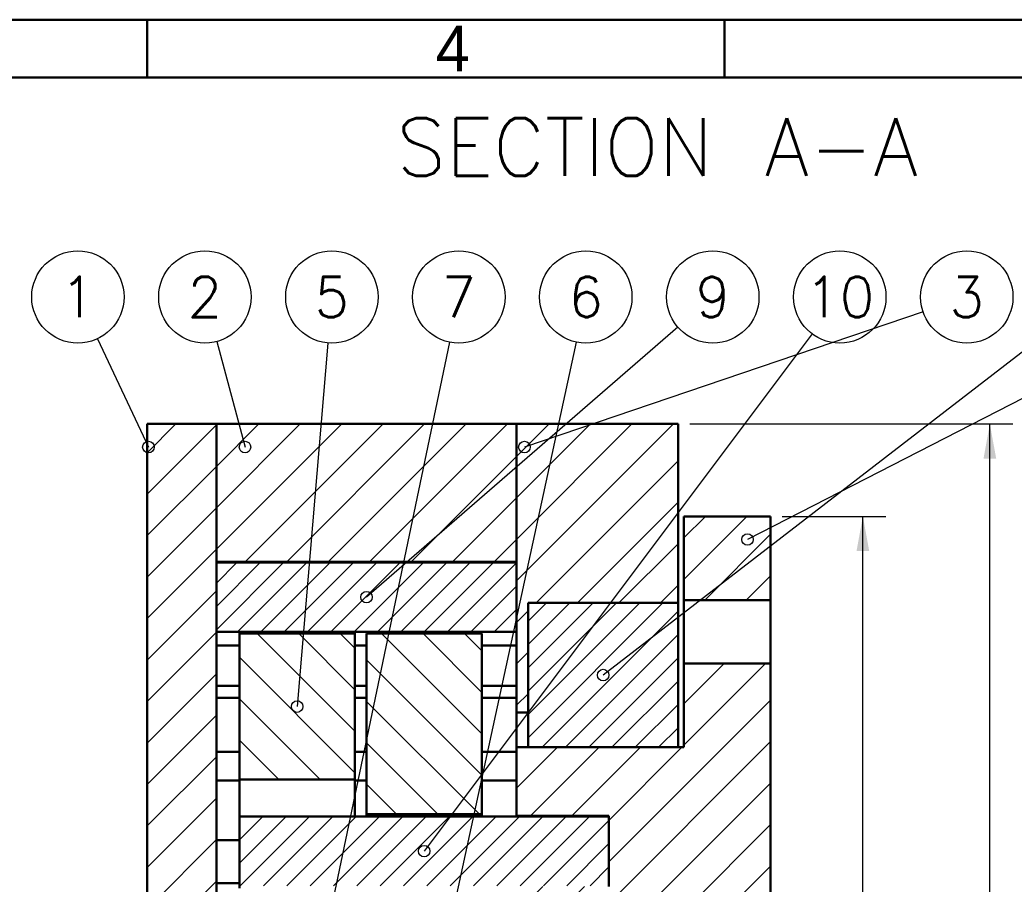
# Model space of a CAD drawing. Header units: millimetres. Extents: x 15 to 418, y 5 to 292.
# Drawn here: x 204 to 290.1, y 217.1 to 292 of the extents above; entities that cross this region are included whole.
import ezdxf
from ezdxf.enums import TextEntityAlignment as Align

# ---------------------------------------------------------------- set-up
doc = ezdxf.new("R2010")
doc.units = ezdxf.units.MM
for name, color, linetype, lineweight in [('DIM', 7, 'Continuous', 18), ('FORMAT', 7, 'Continuous', 30), ('HATCH', 8, 'Continuous', 9), ('NOTES', 7, 'Continuous', 18), ('VISIBLE', 7, 'Continuous', 30)]:
    doc.layers.add(name, color=color, linetype=linetype, lineweight=lineweight)
doc.styles.add('SLDTEXTSTYLE0', font='txt.shx')

msp = doc.modelspace()

# ---------------------------------------------------------------- hatches: boundary and pattern name
at = {"layer": 'HATCH'}
h = msp.add_hatch(dxfattribs=at)
h.set_pattern_fill('ANSI31', scale=0.8)
h.paths.add_polyline_path([(215, 257), (221, 257), (221, 204), (215, 204), (215, 204.821), (215, 204.855), (215, 204.899), (215, 204.968), (215, 205.115), (215, 205.131), (215, 205.28), (215, 205.321), (215, 205.483), (215, 205.551), (215, 205.72), (215, 205.854), (215, 205.988), (215, 206.029), (215, 206.242), (215, 206.28), (215, 206.59), (215, 206.72), (215, 206.91), (215, 207.232), (215, 207.283), (215, 207.857), (215, 207.908), (215, 208.23), (215, 208.42), (215, 208.55), (215, 208.86), (215, 208.898), (215, 209.152), (215, 209.19), (215, 209.286), (215, 209.42), (215, 209.589), (215, 209.657), (215, 209.819), (215, 209.86), (215, 210.009), (215, 210.025), (215, 210.172), (215, 210.241), (215, 210.285), (215, 210.319), (215, 212.295), (215, 215.335), (215, 218.3), (215, 221.182), (215, 223.974), (215, 226.668), (215, 229.259), (215, 229.481), (215, 229.509), (215, 229.545), (215, 229.601), (215, 229.722), (215, 229.734), (215, 229.89), (215, 230.022), (215, 230.078), (215, 230.326), (215, 230.435), (215, 230.643), (215, 230.928), (215, 231.035), (215, 231.454), (215, 231.495), (215, 231.74), (215, 231.965), (215, 232.006), (215, 232.425), (215, 232.532), (215, 232.817), (215, 233.025), (215, 233.134), (215, 233.382), (215, 233.438), (215, 233.57), (215, 233.726), (215, 233.738), (215, 233.859), (215, 233.915), (215, 233.951), (215, 233.979), (215, 234.107), (215, 236.357), (215, 238.486), (215, 240.492), (215, 242.374), (215, 244.131), (215, 245.764), (215, 247.273), (215, 248.659), (215, 249.926), (215, 251.074), (215, 252.107), (215, 253.029), (215, 253.843), (215, 254.553), (215, 255.163), (215, 255.677), (215, 256.099), (215, 256.435), (215, 256.689), (215, 256.865), (215, 256.967), (215, 257)])
h = msp.add_hatch(dxfattribs=at)
h.set_pattern_fill('ANSI31', scale=0.8)
h.paths.add_polyline_path([(221, 257), (247, 257), (247, 245.05), (221, 245.05), (221, 245.764), (221, 247.273), (221, 248.659), (221, 249.926), (221, 251.074), (221, 252.107), (221, 253.029), (221, 253.843), (221, 254.553), (221, 255.163), (221, 255.677), (221, 256.099), (221, 256.435), (221, 256.689), (221, 256.865), (221, 256.967), (221, 257)])
h = msp.add_hatch(dxfattribs=at)
h.set_pattern_fill('ANSI31', scale=0.8)
h.paths.add_polyline_path([(247, 257), (261, 257), (261, 241.5), (248, 241.5), (248, 232), (247, 232), (247, 232.006), (247, 232.425), (247, 232.532), (247, 232.817), (247, 233.025), (247, 233.134), (247, 233.382), (247, 233.438), (247, 233.57), (247, 233.726), (247, 233.738), (247, 233.859), (247, 233.915), (247, 233.951), (247, 233.979), (247, 234.107), (247, 236.357), (247, 238.486), (247, 240.492), (247, 242.374), (247, 244.131), (247, 245.764), (247, 247.273), (247, 248.659), (247, 249.926), (247, 251.074), (247, 252.107), (247, 253.029), (247, 253.843), (247, 254.553), (247, 255.163), (247, 255.677), (247, 256.099), (247, 256.435), (247, 256.689), (247, 256.865), (247, 256.967), (247, 257)])
h = msp.add_hatch(dxfattribs=at)
h.set_pattern_fill('ANSI31', scale=0.8)
h.paths.add_polyline_path([(261.5, 249), (269, 249), (269, 241.75), (261.5, 241.75), (261.5, 242.701), (261.5, 243.723), (261.5, 244.643), (261.5, 245.464), (261.5, 246.189), (261.5, 246.821), (261.5, 247.364), (261.5, 247.822), (261.5, 248.198), (261.5, 248.497), (261.5, 248.723), (261.5, 248.88), (261.5, 248.971), (261.5, 249)])
h = msp.add_hatch(dxfattribs=at)
h.set_pattern_fill('ANSI31', scale=0.45)
h.paths.add_polyline_path([(221, 245), (247, 245), (247, 239), (221, 239), (221, 239.035), (221, 239.14), (221, 239.313), (221, 239.546), (221, 239.78), (221, 240.072), (221, 240.427), (221, 240.844), (221, 241.317), (221, 241.833), (221, 242.371), (221, 242.905), (221, 243.41), (221, 243.86), (221, 244.239), (221, 244.538), (221, 244.756), (221, 244.899), (221, 244.977), (221, 245)])
h = msp.add_hatch(dxfattribs=at)
h.set_pattern_fill('ANSI31', scale=0.45)
h.paths.add_polyline_path([(248, 241.5), (261, 241.5), (261, 229), (248, 229), (248, 229.98), (248, 231.364), (248, 232.65), (248, 233.838), (248, 234.93), (248, 235.928), (248, 236.832), (248, 237.646), (248, 238.372), (248, 239.013), (248, 239.572), (248, 240.053), (248, 240.458), (248, 240.791), (248, 241.055), (248, 241.255), (248, 241.393), (248, 241.474), (248, 241.5)])
h = msp.add_hatch(dxfattribs=at)
h.set_pattern_fill('ANSI31', scale=0.8, angle=90)
h.paths.add_polyline_path([(223, 238.85), (233, 238.85), (233, 226.2), (223, 226.2), (223, 226.726), (223, 227.066), (223, 227.374), (223, 227.649), (223, 227.889), (223, 228.2), (223, 228.204), (223, 228.213), (223, 228.242), (223, 228.299), (223, 228.304), (223, 228.328), (223, 228.346), (223, 228.353), (223, 228.465), (223, 228.661), (223, 228.922), (223, 229.24), (223, 229.605), (223, 230.006), (223, 230.871), (223, 231.752), (223, 232.185), (223, 232.597), (223, 232.926), (223, 233.236), (223, 233.786), (223, 234.061), (223, 234.063), (223, 234.112), (223, 234.116), (223, 234.238), (223, 234.298), (223, 234.313), (223, 234.433), (223, 234.497), (223, 234.584), (223, 234.655), (223, 234.693), (223, 234.721), (223, 234.818), (223, 234.822), (223, 234.845), (223, 235.006), (223, 235.361), (223, 236.152), (223, 236.973), (223, 237.378), (223, 237.642), (223, 237.672), (223, 237.684), (223, 237.754), (223, 237.761), (223, 237.804), (223, 237.899), (223, 237.994), (223, 238.043), (223, 238.243), (223, 238.28), (223, 238.303), (223, 238.538), (223, 238.724), (223, 238.735), (223, 238.85)])
h = msp.add_hatch(dxfattribs=at)
h.set_pattern_fill('ANSI31', scale=0.8, angle=90)
h.paths.add_polyline_path([(234, 238.847), (244, 238.847), (244, 223.2), (234, 223.2), (234, 223.58), (234, 224.47), (234, 225.366), (234, 225.806), (234, 226.228), (234, 226.573), (234, 226.902), (234, 227.502), (234, 227.812), (234, 228.086), (234, 228.324), (234, 228.404), (234, 228.407), (234, 228.446), (234, 228.514), (234, 228.524), (234, 228.542), (234, 228.694), (234, 228.702), (234, 228.767), (234, 228.787), (234, 228.828), (234, 228.839), (234, 228.932), (234, 229.222), (234, 229.563), (234, 229.943), (234, 230.776), (234, 231.632), (234, 232.053), (234, 232.449), (234, 232.76), (234, 233.047), (234, 233.144), (234, 233.157), (234, 233.19), (234, 233.239), (234, 233.284), (234, 233.397), (234, 233.54), (234, 233.576), (234, 233.624), (234, 233.778), (234, 233.906), (234, 233.936), (234, 233.976), (234, 234.116), (234, 234.133), (234, 234.233), (234, 234.247), (234, 234.256), (234, 234.321), (234, 234.337), (234, 234.973), (234, 235.557), (234, 235.558), (234, 235.628), (234, 235.638), (234, 235.75), (234, 235.76), (234, 235.79), (234, 235.941), (234, 236.002), (234, 236.134), (234, 236.262), (234, 236.405), (234, 236.487), (234, 236.751), (234, 236.877), (234, 236.929), (234, 236.982), (234, 237.189), (234, 237.347), (234, 237.41), (234, 237.503), (234, 237.543), (234, 237.549), (234, 237.615), (234, 237.641), (234, 237.684), (234, 237.708), (234, 237.872), (234, 238.165), (234, 238.37), (234, 238.536), (234, 238.757), (234, 238.825), (234, 238.847)])
h = msp.add_hatch(dxfattribs=at)
h.set_pattern_fill('ANSI31', scale=0.8)
h.paths.add_polyline_path([(261.5, 236.25), (269, 236.25), (269, 131.75), (261.5, 131.75), (261.5, 131.989), (261.5, 133.213), (261.5, 134.514), (261.5, 135.892), (261.5, 137.351), (261.5, 138.892), (261.5, 139), (247, 139), (247, 139.032), (247, 139.129), (247, 139.292), (247, 139.521), (247, 139.817), (247, 140.178), (247, 140.606), (247, 141.098), (247, 141.654), (247, 142.273), (247, 142.953), (247, 143.692), (247, 144.489), (247, 144.95), (255, 144.95), (255, 144.985), (255, 145.092), (255, 145.268), (255, 145.506), (255, 145.743), (255, 146.04), (255, 146.401), (255, 146.825), (255, 147.306), (255, 147.83), (255, 148.377), (255, 148.92), (255, 149.433), (255, 149.891), (255, 150.276), (255, 150.581), (255, 150.802), (255, 150.948), (255, 151.026), (255, 151.05), (247, 151.05), (247, 151.705), (247, 152.771), (247, 153.895), (247, 155.078), (247, 156.32), (247, 157.622), (247, 158.983), (247, 160.403), (247, 161.883), (247, 162.951), (247, 162.989), (247, 163.038), (247, 163.114), (247, 163.137), (247, 163.278), (247, 163.295), (247, 163.42), (247, 163.461), (247, 163.506), (247, 163.685), (247, 163.761), (247, 163.948), (247, 164.097), (247, 164.245), (247, 164.527), (247, 164.569), (247, 164.913), (247, 165.014), (247, 165.057), (247, 165.268), (247, 165.625), (247, 165.682), (247, 165.978), (247, 166.022), (247, 166.318), (247, 166.375), (247, 166.663), (247, 166.732), (247, 166.943), (247, 167.087), (247, 167.431), (247, 167.473), (247, 167.755), (247, 167.903), (247, 168.052), (247, 168.239), (247, 168.315), (247, 168.365), (247, 168.494), (247, 168.539), (247, 168.705), (247, 168.722), (247, 168.863), (247, 168.886), (247, 168.962), (247, 169.011), (247, 169.049), (247, 170.118), (247, 171.918), (247, 173.762), (247, 175.647), (247, 177.568), (247, 179.52), (247, 181.498), (247, 183.498), (247, 185.513), (247, 187.537), (247, 189.564), (247, 191.589), (247, 193.604), (247, 195.603), (247, 197.58), (247, 198.951), (247, 198.989), (247, 199.038), (247, 199.114), (247, 199.137), (247, 199.278), (247, 199.295), (247, 199.461), (247, 199.506), (247, 199.528), (247, 199.685), (247, 199.761), (247, 199.948), (247, 200.097), (247, 200.245), (247, 200.527), (247, 200.569), (247, 200.913), (247, 201.057), (247, 201.268), (247, 201.442), (247, 201.625), (247, 201.682), (247, 201.978), (247, 202.022), (247, 202.318), (247, 202.375), (247, 202.732), (247, 202.943), (247, 203.087), (247, 203.316), (247, 203.431), (247, 203.473), (247, 203.755), (247, 203.903), (247, 204.052), (247, 204.239), (247, 204.315), (247, 204.494), (247, 204.539), (247, 204.705), (247, 204.722), (247, 204.863), (247, 204.886), (247, 204.962), (247, 205.011), (247, 205.049), (247, 205.144), (247, 206.921), (247, 208.642), (247, 210.302), (247, 211.899), (247, 213.429), (247, 214.888), (247, 216.275), (247, 216.95), (255, 216.95), (255, 216.985), (255, 217.092), (255, 217.268), (255, 217.506), (255, 217.743), (255, 218.04), (255, 218.401), (255, 218.825), (255, 219.306), (255, 219.83), (255, 220.377), (255, 220.92), (255, 221.433), (255, 221.891), (255, 222.276), (255, 222.581), (255, 222.802), (255, 222.948), (255, 223.026), (255, 223.05), (247, 223.05), (247, 223.859), (247, 224.639), (247, 225.347), (247, 225.984), (247, 226.552), (247, 227.054), (247, 227.491), (247, 227.867), (247, 228.184), (247, 228.445), (247, 228.652), (247, 228.808), (247, 228.917), (247, 228.98), (247, 229), (261.5, 229), (261.5, 230.619), (261.5, 232.515), (261.5, 234.301), (261.5, 235.977), (261.5, 236.25)])
h = msp.add_hatch(dxfattribs=at)
h.set_pattern_fill('ANSI31', scale=0.45)
h.paths.add_polyline_path([(223, 223), (255, 223), (255, 217), (223, 217), (223, 217.035), (223, 217.14), (223, 217.313), (223, 217.546), (223, 217.78), (223, 218.072), (223, 218.427), (223, 218.844), (223, 219.317), (223, 219.833), (223, 220.371), (223, 220.905), (223, 221.41), (223, 221.86), (223, 222.239), (223, 222.538), (223, 222.756), (223, 222.899), (223, 222.977), (223, 223)])

# ---------------------------------------------------------------- linework, layer by layer
at = {"layer": 'DIM'}
for p, q in [((282.212, 266.715), (247.682, 255)), ((304.44, 266.176), (267, 247)), ((260.977, 265.38), (234, 242)), ((293.832, 265.558), (254.5, 235.25)), ((272.6, 264.8), (239, 220)), ((210.701, 264.38), (215.11, 255)), ((221.033, 264.136), (223.476, 255)), ((241.182, 264.085), (228, 201)), ((230.663, 264.014), (228, 232.525)), ((252.153, 264.091), (233.5, 178)), ((262, 257), (290, 257)), ((288, 111), (288, 257)), ((270, 249), (279, 249)), ((277, 119), (277, 249))]:
    msp.add_line(p, q, dxfattribs=at)
for centre, radius in [((209, 268), 4), ((220, 268), 4), ((231, 268), 4), ((242, 268), 4), ((253, 268), 4), ((264, 268), 4), ((275, 268), 4), ((286, 268), 4), ((215.11, 255), 0.5), ((223.476, 255), 0.5), ((247.682, 255), 0.5), ((267, 247), 0.5), ((234, 242), 0.5), ((254.5, 235.25), 0.5), ((228, 232.525), 0.5), ((239, 220), 0.5)]:
    msp.add_circle(centre, radius, dxfattribs=at)
for points in [[(288, 257), (287.45, 254), (288.55, 254)], [(277, 249), (276.45, 246), (277.55, 246)]]:
    msp.add_solid(points, dxfattribs=at)
at = {"layer": 'FORMAT'}
for p, q in [((215, 287), (215, 292)), ((265, 287), (265, 292))]:
    msp.add_line(p, q, dxfattribs=at)
for points in [[(15, 5), (415, 5), (415, 292), (15, 292)], [(20, 10), (410, 10), (410, 287), (20, 287)]]:
    msp.add_lwpolyline(points, close=True, dxfattribs=at)
at = {"layer": 'VISIBLE'}
for p, q in [((261, 257), (215, 257)), ((215, 256.967), (215, 257)), ((215, 204), (215, 257)), ((215, 256.865), (215, 256.967)), ((215, 256.689), (215, 256.865)), ((215, 256.435), (215, 256.689)), ((221, 204), (221, 257)), ((247, 232), (247, 257)), ((261, 229), (261, 257)), ((215, 256.099), (215, 256.435)), ((215, 255.677), (215, 256.099)), ((215, 255.163), (215, 255.677)), ((215, 254.553), (215, 255.163)), ((215, 253.843), (215, 254.553)), ((215, 253.029), (215, 253.843)), ((215, 252.107), (215, 253.029)), ((215, 251.074), (215, 252.107)), ((215, 249.926), (215, 251.074)), ((215, 248.659), (215, 249.926)), ((269, 249), (261.5, 249)), ((261.5, 248.971), (261.5, 249)), ((261.5, 241.75), (261.5, 249)), ((261.5, 248.88), (261.5, 248.971)), ((269, 241.75), (269, 249)), ((215, 247.273), (215, 248.659)), ((261.5, 248.723), (261.5, 248.88)), ((261.5, 248.497), (261.5, 248.723)), ((261.5, 248.198), (261.5, 248.497)), ((261.5, 247.822), (261.5, 248.198)), ((215, 245.764), (215, 247.273)), ((261.5, 247.364), (261.5, 247.822)), ((261.5, 246.821), (261.5, 247.364)), ((261.5, 246.189), (261.5, 246.821)), ((215, 244.131), (215, 245.764)), ((261.5, 245.464), (261.5, 246.189)), ((261.5, 244.643), (261.5, 245.464)), ((247, 245.05), (221, 245.05)), ((247, 245), (221, 245)), ((247, 245), (247, 245.05)), ((261.5, 243.723), (261.5, 244.643)), ((215, 242.374), (215, 244.131)), ((261.5, 242.701), (261.5, 243.723)), ((215, 240.492), (215, 242.374)), ((261.5, 241.573), (261.5, 242.701)), ((261, 241.5), (248, 241.5)), ((248, 229), (248, 241.5)), ((269, 241.75), (261.5, 241.75)), ((261.5, 241.729), (261.5, 241.75)), ((261.5, 241.658), (261.5, 241.729)), ((261.5, 241.527), (261.5, 241.658)), ((261.5, 240.339), (261.5, 241.573)), ((261.5, 241.327), (261.5, 241.527)), ((261.5, 241.053), (261.5, 241.327)), ((269, 241.729), (269, 241.75)), ((269, 241.658), (269, 241.729)), ((269, 241.527), (269, 241.658)), ((269, 241.327), (269, 241.527)), ((269, 241.053), (269, 241.327)), ((215, 238.486), (215, 240.492)), ((261.5, 240.705), (261.5, 241.053)), ((261.5, 240.292), (261.5, 240.705)), ((261.5, 238.995), (261.5, 240.339)), ((261.5, 239.83), (261.5, 240.292)), ((269, 240.705), (269, 241.053)), ((269, 240.292), (269, 240.705)), ((269, 239.83), (269, 240.292)), ((261.5, 239.34), (261.5, 239.83)), ((269, 239.34), (269, 239.83)), ((247, 239), (221, 239)), ((223, 238.89), (223, 239)), ((223, 238.85), (223, 238.89)), ((233, 238.85), (223, 238.85)), ((223, 226.2), (223, 238.85)), ((223, 238.538), (223, 238.632)), ((233, 238.89), (233, 239)), ((233, 238.85), (233, 238.89)), ((233, 226.2), (233, 238.85)), ((244, 238.847), (234, 238.847)), ((234, 238.825), (234, 238.847)), ((234, 223.2), (234, 238.847)), ((234, 238.757), (234, 238.825)), ((234, 238.536), (234, 238.757)), ((244, 223.2), (244, 238.847)), ((247, 238.975), (247, 239)), ((247, 238.701), (247, 238.975)), ((247, 238.462), (247, 238.701)), ((261.5, 238.847), (261.5, 239.34)), ((261.5, 237.542), (261.5, 238.995)), ((261.5, 238.374), (261.5, 238.847)), ((269, 238.847), (269, 239.34)), ((269, 238.374), (269, 238.847)), ((215, 236.357), (215, 238.486)), ((223, 237.816), (221, 237.816)), ((223, 238.243), (223, 238.538)), ((223, 237.994), (223, 238.243)), ((223, 237.804), (223, 237.994)), ((223, 237.754), (223, 237.816)), ((223, 237.761), (223, 237.816)), ((223, 237.684), (223, 237.804)), ((223, 237.672), (223, 237.761)), ((223, 237.378), (223, 237.754)), ((234, 237.816), (233, 237.816)), ((234, 238.37), (234, 238.536)), ((234, 238.165), (234, 238.37)), ((234, 237.872), (234, 238.165)), ((234, 237.543), (234, 237.872)), ((247, 237.816), (244, 237.816)), ((247, 238.262), (247, 238.462)), ((247, 238.102), (247, 238.262)), ((247, 237.894), (247, 238.102)), ((247, 237.816), (247, 237.894)), ((247, 237.786), (247, 237.816)), ((247, 237.422), (247, 237.786)), ((261.5, 237.941), (261.5, 238.374)), ((261.5, 237.558), (261.5, 237.941)), ((269, 237.941), (269, 238.374)), ((269, 237.558), (269, 237.941)), ((223, 237.642), (223, 237.684)), ((223, 237.642), (223, 237.672)), ((223, 236.973), (223, 237.378)), ((223, 236.152), (223, 236.973)), ((234, 237.684), (234, 237.708)), ((234, 237.641), (234, 237.708)), ((234, 237.615), (234, 237.684)), ((234, 237.549), (234, 237.641)), ((234, 237.503), (234, 237.615)), ((234, 237.41), (234, 237.549)), ((234, 236.877), (234, 237.543)), ((234, 237.347), (234, 237.503)), ((234, 237.189), (234, 237.41)), ((234, 236.982), (234, 237.347)), ((234, 236.929), (234, 237.189)), ((234, 236.751), (234, 236.982)), ((234, 236.405), (234, 236.929)), ((234, 236.262), (234, 236.877)), ((247, 237.051), (247, 237.422)), ((247, 236.681), (247, 237.051)), ((261.5, 237.233), (261.5, 237.558)), ((261.5, 235.977), (261.5, 237.542)), ((261.5, 236.965), (261.5, 237.233)), ((261.5, 236.751), (261.5, 236.965)), ((269, 237.233), (269, 237.558)), ((269, 236.965), (269, 237.233)), ((269, 236.751), (269, 236.965)), ((215, 234.107), (215, 236.357)), ((223, 235.361), (223, 236.152)), ((234, 236.487), (234, 236.751)), ((234, 236.134), (234, 236.487)), ((234, 235.941), (234, 236.405)), ((234, 236.002), (234, 236.262)), ((234, 235.75), (234, 236.134)), ((234, 235.79), (234, 236.002)), ((247, 236.32), (247, 236.681)), ((247, 235.977), (247, 236.32)), ((261.5, 236.537), (261.5, 236.751)), ((261.5, 236.378), (261.5, 236.537)), ((261.5, 236.282), (261.5, 236.378)), ((261.5, 236.25), (261.5, 236.282)), ((269, 236.25), (261.5, 236.25)), ((261.5, 229), (261.5, 236.25)), ((269, 236.537), (269, 236.751)), ((269, 236.378), (269, 236.537)), ((269, 236.282), (269, 236.378)), ((269, 236.25), (269, 236.282)), ((269, 131.75), (269, 236.25)), ((223, 235.006), (223, 235.361)), ((234, 235.76), (234, 235.941)), ((234, 235.638), (234, 235.79)), ((234, 235.628), (234, 235.76)), ((234, 234.973), (234, 235.75)), ((234, 235.558), (234, 235.638)), ((234, 235.557), (234, 235.628)), ((234, 235.557), (234, 235.558)), ((247, 235.659), (247, 235.977)), ((247, 235.372), (247, 235.659)), ((247, 235.119), (247, 235.372)), ((261.5, 234.301), (261.5, 235.977)), ((223, 234.308), (221, 234.308)), ((223, 234.693), (223, 235.006)), ((223, 234.433), (223, 234.693)), ((223, 234.238), (223, 234.433)), ((223, 234.298), (223, 234.308)), ((223, 234.112), (223, 234.308)), ((223, 234.061), (223, 234.298)), ((234, 234.308), (233, 234.308)), ((234, 234.233), (234, 234.973)), ((234, 234.247), (234, 234.337)), ((234, 234.321), (234, 234.337)), ((234, 234.256), (234, 234.321)), ((247, 234.308), (244, 234.308)), ((247, 234.903), (247, 235.119)), ((247, 234.58), (247, 234.903)), ((247, 234.39), (247, 234.58)), ((247, 234.308), (247, 234.39)), ((247, 233.28), (247, 234.308)), ((261.5, 232.515), (261.5, 234.301)), ((215, 231.74), (215, 234.107)), ((215, 233.915), (215, 233.979)), ((215, 233.951), (215, 233.979)), ((215, 233.859), (215, 233.951)), ((215, 233.738), (215, 233.915)), ((215, 233.726), (215, 233.859)), ((215, 233.438), (215, 233.738)), ((215, 233.57), (215, 233.726)), ((215, 233.382), (215, 233.57)), ((215, 233.025), (215, 233.438)), ((223, 234.116), (223, 234.238)), ((223, 234.061), (223, 234.116)), ((223, 234.063), (223, 234.112)), ((223, 234.061), (223, 234.063)), ((223, 233.786), (223, 234.061)), ((223, 233.236), (223, 233.786)), ((234, 234.116), (234, 234.256)), ((234, 234.133), (234, 234.247)), ((234, 233.906), (234, 234.233)), ((234, 233.976), (234, 234.133)), ((234, 233.936), (234, 234.116)), ((234, 233.778), (234, 233.976)), ((234, 233.576), (234, 233.936)), ((234, 233.624), (234, 233.906)), ((234, 233.54), (234, 233.778)), ((234, 233.397), (234, 233.624)), ((234, 233.284), (234, 233.576)), ((234, 233.047), (234, 233.54)), ((215, 233.134), (215, 233.382)), ((215, 232.817), (215, 233.134)), ((215, 232.532), (215, 233.025)), ((215, 232.425), (215, 232.817)), ((223, 233.28), (221, 233.28)), ((223, 232.926), (223, 233.236)), ((223, 232.597), (223, 232.926)), ((223, 232.185), (223, 232.597)), ((234, 233.28), (233, 233.28)), ((234, 233.239), (234, 233.397)), ((234, 233.19), (234, 233.284)), ((234, 233.157), (234, 233.239)), ((234, 233.144), (234, 233.19)), ((234, 233.144), (234, 233.157)), ((234, 232.76), (234, 233.047)), ((234, 232.449), (234, 232.76)), ((247, 233.28), (244, 233.28)), ((247, 233.003), (247, 233.28)), ((247, 232.677), (247, 233.003)), ((247, 232.328), (247, 232.677)), ((215, 232.006), (215, 232.532)), ((215, 231.965), (215, 232.425)), ((215, 231.495), (215, 232.006)), ((215, 231.454), (215, 231.965)), ((215, 229.259), (215, 231.74)), ((223, 231.752), (223, 232.185)), ((223, 230.871), (223, 231.752)), ((234, 232.053), (234, 232.449)), ((234, 231.632), (234, 232.053)), ((247, 231.963), (247, 232.328)), ((248, 232), (247, 232)), ((247, 231.978), (247, 232)), ((247, 231.911), (247, 231.978)), ((247, 231.589), (247, 231.963)), ((247, 231.796), (247, 231.911)), ((247, 231.629), (247, 231.796)), ((248, 231.978), (248, 232)), ((248, 231.911), (248, 231.978)), ((248, 231.796), (248, 231.911)), ((248, 231.629), (248, 231.796)), ((261.5, 230.619), (261.5, 232.515)), ((215, 231.035), (215, 231.495)), ((215, 230.928), (215, 231.454)), ((215, 230.643), (215, 231.035)), ((215, 230.435), (215, 230.928)), ((223, 230.006), (223, 230.871)), ((234, 230.776), (234, 231.632)), ((247, 231.408), (247, 231.629)), ((247, 231.216), (247, 231.589)), ((247, 231.13), (247, 231.408)), ((247, 230.851), (247, 231.216)), ((247, 230.792), (247, 231.13)), ((247, 230.503), (247, 230.851)), ((248, 231.408), (248, 231.629)), ((248, 231.13), (248, 231.408)), ((248, 230.792), (248, 231.13)), ((215, 230.326), (215, 230.643)), ((215, 230.022), (215, 230.435)), ((215, 230.078), (215, 230.326)), ((215, 229.89), (215, 230.078)), ((215, 229.722), (215, 230.022)), ((223, 229.605), (223, 230.006)), ((234, 229.943), (234, 230.776)), ((247, 230.391), (247, 230.792)), ((247, 230.179), (247, 230.503)), ((247, 229.924), (247, 230.391)), ((247, 229.884), (247, 230.179)), ((248, 230.391), (248, 230.792)), ((248, 229.924), (248, 230.391)), ((261.5, 229), (261.5, 230.619)), ((215, 229.734), (215, 229.89)), ((215, 229.601), (215, 229.734)), ((215, 229.545), (215, 229.722)), ((215, 229.509), (215, 229.601)), ((215, 229.481), (215, 229.545)), ((215, 229.481), (215, 229.509)), ((215, 226.668), (215, 229.259)), ((223, 229.24), (223, 229.605)), ((223, 228.922), (223, 229.24)), ((234, 229.563), (234, 229.943)), ((234, 229.222), (234, 229.563)), ((234, 228.932), (234, 229.222)), ((247, 229.389), (247, 229.924)), ((247, 229.62), (247, 229.884)), ((247, 229.195), (247, 229.62)), ((247, 228.783), (247, 229.389)), ((247, 228.901), (247, 229.195)), ((248, 229.389), (248, 229.924)), ((248, 229), (248, 229.389)), ((223, 228.604), (221, 228.604)), ((223, 228.661), (223, 228.922)), ((223, 228.465), (223, 228.661)), ((223, 228.328), (223, 228.465)), ((223, 228.304), (223, 228.353)), ((223, 228.346), (223, 228.353)), ((223, 228.299), (223, 228.346)), ((223, 228.242), (223, 228.328)), ((223, 228.204), (223, 228.304)), ((223, 228.213), (223, 228.299)), ((223, 228.2), (223, 228.242)), ((234, 228.604), (233, 228.604)), ((234, 228.702), (234, 228.932)), ((234, 228.828), (234, 228.839)), ((234, 228.787), (234, 228.839)), ((234, 228.767), (234, 228.828)), ((234, 228.694), (234, 228.787)), ((234, 228.524), (234, 228.767)), ((234, 228.542), (234, 228.702)), ((234, 228.514), (234, 228.694)), ((234, 228.446), (234, 228.542)), ((234, 228.324), (234, 228.524)), ((234, 228.407), (234, 228.514)), ((234, 228.404), (234, 228.446)), ((234, 228.404), (234, 228.407)), ((234, 228.086), (234, 228.324)), ((247, 228.604), (244, 228.604)), ((261.5, 229), (247, 229)), ((247, 228.98), (247, 229)), ((247, 223.05), (247, 229)), ((247, 228.917), (247, 228.98)), ((247, 228.808), (247, 228.917)), ((247, 228.72), (247, 228.901)), ((247, 228.652), (247, 228.808)), ((247, 228.103), (247, 228.783)), ((247, 228.629), (247, 228.72)), ((247, 228.445), (247, 228.652)), ((247, 228.604), (247, 228.629)), ((247, 228.008), (247, 228.604)), ((247, 228.184), (247, 228.445)), ((223, 228.2), (223, 228.213)), ((223, 227.889), (223, 228.204)), ((223, 227.649), (223, 227.889)), ((223, 227.374), (223, 227.649)), ((223, 227.066), (223, 227.374)), ((234, 227.812), (234, 228.086)), ((234, 227.502), (234, 227.812)), ((234, 226.902), (234, 227.502)), ((247, 227.867), (247, 228.184)), ((247, 227.348), (247, 228.103)), ((247, 226.115), (247, 228.008)), ((247, 227.491), (247, 227.867)), ((247, 227.054), (247, 227.491)), ((215, 223.974), (215, 226.668)), ((223, 226.726), (223, 227.066)), ((223, 226.082), (223, 226.726)), ((234, 226.573), (234, 226.902)), ((234, 226.228), (234, 226.573)), ((247, 226.516), (247, 227.348)), ((247, 226.552), (247, 227.054)), ((247, 225.984), (247, 226.552)), ((247, 225.604), (247, 226.516)), ((223, 226.115), (221, 226.115)), ((233, 226.2), (223, 226.2)), ((223, 226.164), (223, 226.2)), ((223, 226.042), (223, 226.164)), ((223, 225.736), (223, 226.082)), ((223, 225.818), (223, 226.042)), ((223, 225.477), (223, 225.818)), ((223, 225.381), (223, 225.736)), ((233, 226.164), (233, 226.2)), ((233, 226.042), (233, 226.164)), ((234, 226.115), (233, 226.115)), ((233, 225.818), (233, 226.042)), ((233, 225.477), (233, 225.818)), ((234, 225.806), (234, 226.228)), ((234, 225.366), (234, 225.806)), ((247, 226.115), (244, 226.115)), ((247, 225.864), (247, 226.115)), ((247, 225.347), (247, 225.984)), ((247, 225.575), (247, 225.864)), ((223, 225.008), (223, 225.477)), ((223, 224.952), (223, 225.381)), ((223, 224.414), (223, 225.008)), ((223, 224.51), (223, 224.952)), ((233, 225.008), (233, 225.477)), ((233, 224.414), (233, 225.008)), ((234, 224.47), (234, 225.366)), ((247, 224.612), (247, 225.604)), ((247, 225.255), (247, 225.575)), ((247, 224.639), (247, 225.347)), ((247, 224.911), (247, 225.255)), ((247, 224.549), (247, 224.911)), ((215, 221.182), (215, 223.974)), ((223, 223.608), (223, 224.51)), ((223, 223.708), (223, 224.414)), ((233, 223.708), (233, 224.414)), ((234, 223.58), (234, 224.47)), ((247, 223.859), (247, 224.639)), ((247, 223.538), (247, 224.612)), ((247, 224.178), (247, 224.549)), ((247, 223.807), (247, 224.178)), ((223, 222.918), (223, 223.708)), ((223, 222.705), (223, 223.608)), ((233, 223), (233, 223.708)), ((234, 223.164), (234, 223.58)), ((244, 223.2), (234, 223.2)), ((234, 223.164), (234, 223.2)), ((234, 223.042), (234, 223.164)), ((234, 223), (234, 223.164)), ((244, 223.164), (244, 223.2)), ((244, 223.042), (244, 223.164)), ((247, 223.004), (247, 223.859)), ((247, 223.443), (247, 223.807)), ((247, 223), (247, 223.538)), ((247, 223.096), (247, 223.443)), ((247, 223), (247, 223.096)), ((255, 223), (223, 223)), ((223, 222.977), (223, 223)), ((223, 217), (223, 223)), ((223, 222.899), (223, 222.977)), ((223, 222.081), (223, 222.918)), ((223, 222.756), (223, 222.899)), ((223, 222.538), (223, 222.756)), ((223, 222.277), (223, 222.705)), ((223, 222.239), (223, 222.538)), ((223, 221.877), (223, 222.277)), ((223, 221.86), (223, 222.239)), ((234, 223), (234, 223.042)), ((244, 223), (244, 223.042)), ((255, 223.05), (247, 223.05)), ((247, 223.026), (247, 223.05)), ((247, 223), (247, 223.026)), ((247, 223), (247, 223.004)), ((255, 223.026), (255, 223.05)), ((255, 216.95), (255, 223.05)), ((255, 223), (255, 223.026)), ((223, 221.239), (223, 222.081)), ((223, 221.514), (223, 221.877)), ((223, 221.41), (223, 221.86)), ((223, 221.198), (223, 221.514)), ((223, 220.905), (223, 221.41)), ((215, 218.3), (215, 221.182)), ((223, 220.966), (221, 220.966)), ((223, 220.431), (223, 221.239)), ((223, 220.936), (223, 221.198)), ((223, 220.723), (223, 220.936)), ((223, 220.371), (223, 220.905)), ((223, 220.554), (223, 220.723)), ((223, 220.422), (223, 220.554)), ((223, 219.689), (223, 220.431)), ((223, 220.246), (223, 220.422)), ((223, 219.833), (223, 220.371)), ((223, 220.144), (223, 220.246)), ((223, 220.098), (223, 220.144)), ((223, 220.016), (223, 220.098)), ((223, 219.892), (223, 220.016)), ((223, 219.721), (223, 219.892)), ((223, 219.317), (223, 219.833)), ((223, 219.27), (223, 219.721)), ((223, 219.035), (223, 219.689)), ((223, 218.844), (223, 219.317)), ((223, 218.959), (223, 219.27)), ((223, 218.479), (223, 219.035)), ((223, 218.62), (223, 218.959)), ((223, 218.427), (223, 218.844)), ((215, 215.335), (215, 218.3)), ((223, 218.254), (223, 218.62)), ((223, 218.021), (223, 218.479)), ((223, 218.072), (223, 218.427)), ((223, 217.864), (223, 218.254)), ((223, 217.78), (223, 218.072)), ((223, 217.546), (223, 218.021)), ((223, 217.225), (221, 217.225)), ((223, 217.154), (223, 217.864)), ((223, 217.29), (223, 217.656)), ((223, 217.313), (223, 217.546)), ((223, 217.019), (223, 217.313)), ((223, 216.788), (223, 217.154))]:
    msp.add_line(p, q, dxfattribs=at)

# ---------------------------------------------------------------- texts
at = {"layer": 'FORMAT', "insert": (240, 291.5), "char_height": 3.97, "attachment_point": 1}
msp.add_mtext('4', dxfattribs=at)
at = {"layer": 'NOTES', "style": 'SLDTEXTSTYLE0'}
msp.add_text('SECTION A-A  (1:1)', height=5, dxfattribs=at).set_placement((272, 277), align=Align.BOTTOM_CENTER)
for s, p in [('1', (209, 268)), ('2', (220, 268)), ('5', (231, 268)), ('7', (242, 268)), ('6', (253, 268)), ('9', (264, 268)), ('10', (275, 268)), ('3', (286, 268))]:
    msp.add_text(s, height=3.5, dxfattribs=at).set_placement(p, align=Align.MIDDLE_CENTER)

doc.saveas('drawing.dxf')
